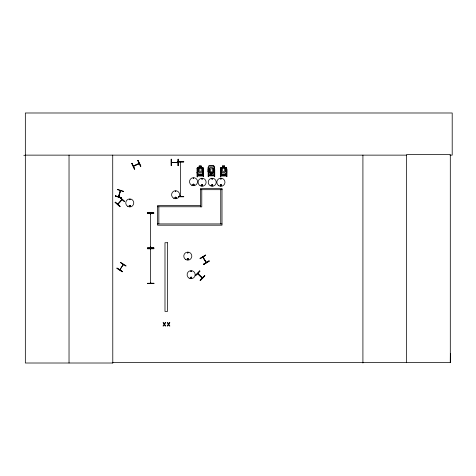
<?xml version="1.0" encoding="UTF-8"?>
<svg xmlns="http://www.w3.org/2000/svg" width="476" height="476" viewBox="0 0 476 476"><rect width="100%" height="100%" fill="white"/><g stroke="black" fill="none" stroke-linecap="round" stroke-linejoin="round"><path stroke-width="0.71" d="M208.143 171.884L208.143 167.475L208.869 165.856L213.831 165.856L214.48 167.522L214.48 171.878L213.807 172.461L208.887 172.461L208.143 171.842M208.214 171.866L208.214 167.487M214.414 171.86L214.414 167.487L213.778 165.91L208.916 165.957M449.975 155.134L452.2 155.134L452.2 112.99L25.335 112.99L25.335 363.01L112.788 363.01L112.729 362.522L450.302 362.522L450.367 353.484M133.334 166.1L139.272 163.577M197.772 273.391L198.129 274.14M202.104 277.984L202.348 277.728M118.649 196.85L118.833 196.177L118.381 196.642L120.392 190.662M120.178 191.257L120.606 190.733M150.719 213.254L150.47 213.956L150.464 213.242M150.392 247.139L150.749 247.139M150.511 282.679L150.838 283.119L150.523 283.172M180.666 161.995L180.41 162.697L180.41 161.977M180.339 195.88C181.433 196.267 179.75 195.892 180.666 196.326M129.597 199.539L129.96 199.587L129.597 199.628M175.287 191.382C176.423 190.311 175.364 192.703 175.376 191.156M175.412 191.328L175.775 191.281L175.454 191.465M193.196 178.345C194.238 177.399 193.542 179.262 193.268 178.506M193.357 178.298L193.684 178.488L193.423 178.226M193.125 184.587C194.458 186.17 193.25 183.016 193.351 185.033M187.467 252.679C188.056 254.053 188.312 251.59 187.49 252.768M187.609 252.768L187.978 252.673L187.669 252.911M201.764 178.899C202.687 177.834 202.294 179.952 201.806 178.982M201.681 185.253C202.835 183.932 202.318 186.562 201.747 185.348M211.874 178.899C212.915 177.947 212.219 179.815 211.945 179.059M212.385 178.94L212.034 178.952L212.373 178.815M211.784 185.253C212.939 183.932 212.427 186.562 211.85 185.348M220.561 178.809C221.173 180.077 221.346 177.929 220.62 178.738M150.464 247.722L150.464 213.308L150.725 213.819M150.719 247.139L150.416 247.681M150.511 248.906L150.767 248.775M150.458 247.074L150.719 247.585M150.803 283.119L150.791 282.625M197.611 273.587L202.163 277.99M201.723 277.567L202.407 277.835M117.441 189.704L117.548 189.359L123.677 191.358L123.564 191.697M120.487 191.435L120.148 191.316L120.374 190.727L118.685 196.743M206.043 262.484L206.114 261.919L205.733 261.984M119.887 269.809L123.314 264.448L119.821 269.868M129.389 205.721C129.728 207.441 130.591 204.906 129.49 205.668M202.264 178.982L201.925 178.952L202.235 178.78M220.727 178.797L221.001 179.071L220.846 178.708M188.187 259.343C187.847 257.623 186.979 260.152 188.079 259.396M190.834 271.159C191.102 272.54 191.822 270.511 190.912 271.106M190.763 277.466C191.037 279.299 192.102 276.431 190.769 277.585M202.592 174.174L203.3 172.562M197.028 172.615L197.683 174.228L202.645 174.228L203.371 172.568M225.939 174.174L226.713 172.568M225.993 174.228L226.713 172.615L226.713 168.201L225.969 167.629L224.529 167.683L224.529 166.059M122.737 264.775L122.992 265.102M171.568 162.352L171.699 162.637M118.244 203.978L117.977 203.74M202.824 257.064L206.108 262.609M203.383 257.558L203.05 256.945M120.684 262.347L120.487 262.645L125.914 266.12L126.104 265.816L120.666 262.371M122.439 271.54L122.243 271.844L116.84 268.345L117.013 268.071L122.439 271.54L116.989 268.107M117.679 204.073L122.094 199.563L117.846 204.377M193.815 184.974L193.738 184.367M220.59 184.944C220.382 186.782 222.149 184.283 220.566 185.057M171.634 162.352L177.941 162.352L177.875 162.637M172.193 162.596L172.217 162.292L172.145 162.637M177.358 162.352L177.286 162.643M119.892 269.22L120.208 269.261M115.079 202.419L115.317 202.151L120.119 206.447L119.892 206.703L115.103 202.395M118.738 203.288L121.196 200.527M195.392 275.717L199.872 271.094M202.354 277.823L197.814 273.379L197.647 273.67L202.199 278.085M201.663 277.567L202.026 277.419M200.146 280.328L204.597 275.669M200.319 280.489L204.799 275.866L204.561 275.64L200.093 280.275L200.336 280.513L204.817 275.89M123.01 264.948L123.105 264.323M203.109 169.492L203.627 169.492L203.627 176.661L203.163 176.661L203.163 176.013L197.564 176.013L197.564 176.846L197.052 176.846L197.028 168.206L197.701 167.629L199.212 167.683L199.212 166.059L201.259 166.047M197.028 168.254L197.736 167.683L202.592 167.725L203.371 168.248L203.371 172.615M213.778 172.407L214.48 171.878M226.457 169.492L226.975 169.492L226.975 176.661L226.511 176.661L226.511 176.013L220.912 176.013L220.912 176.846L220.4 176.846L220.376 168.206L221.048 167.629L222.56 167.683L222.56 166.059M220.376 168.254L221.078 167.683L225.939 167.725L226.647 168.272L226.647 172.604M150.69 213.885L150.684 213.308M150.684 247.657L150.684 247.074M191.239 271.504L191.138 271.136L191.138 271.504M138.599 163.536L138.599 163.899M139.147 163.637L133.458 166.32M118 203.764L118.363 203.853M138.587 163.506L138.724 163.798M200.122 258.605L205.62 255.255M203.538 264.222L209.059 260.913M203.68 264.46L209.184 261.116L209.018 260.836L203.514 264.18L203.698 264.489L209.202 261.14M122.945 265.049L123.266 264.531M199.212 167.725L198.159 168.272L198.159 171.306L199.212 172.604L201.187 172.604L202.24 171.306L202.24 168.272L201.187 167.725L201.259 166.005L199.141 166.005L199.141 167.671M212.296 172.407L213.355 171.866L213.355 168.831L212.296 167.528L210.327 167.528L209.267 168.831L209.267 171.866L210.327 172.407M222.56 167.725L221.501 168.272L221.501 171.306L222.56 172.604L224.529 172.604L225.588 171.306L225.588 168.272L224.529 167.725M131.668 163.446L131.989 163.292L134.773 169.105L134.446 169.26L131.691 163.435M137.796 160.513L138.117 160.358L140.902 166.166L140.581 166.32L137.796 160.513L140.658 166.279M133.393 166.07L139.141 163.316M175.799 198.07C173.966 197.724 177.036 196.891 175.602 198.171M188.002 259.456L187.437 259.224M133.827 165.785L134.143 166.035M183.736 161.602L177.298 161.644L177.298 162.001L183.742 161.959L183.736 161.602L177.298 161.673M177.298 161.953L183.742 161.87M178.542 196.475L183.742 196.439L183.742 196.796L178.732 196.802M147.352 212.903L153.79 212.861L153.796 213.218L147.352 213.26L147.352 212.903L153.79 212.891M147.352 213.218L153.796 213.177M147.435 248.466L153.873 248.395L153.879 248.752L147.435 248.752L147.435 248.436M147.435 248.704L153.879 248.662M147.441 283.369L153.879 283.327M147.441 283.607L153.879 283.565L153.879 283.238L147.435 283.279L147.441 283.636L153.879 283.595M23.8 155.313L25.335 155.307M25.335 155.134L406.611 155.134M171.211 159.24L171.568 159.24L171.568 165.684L171.211 165.684L171.211 159.24L171.241 165.684M172.99 162.548L176.691 162.548M178.012 162.643L171.699 162.608M222.488 166.047L224.601 166.047M201.187 167.683L202.621 167.629L203.371 168.201M208.678 167.957L209.077 167.957M213.825 167.945L214.224 167.945M197.564 168.099L197.962 168.099M202.711 168.088L203.109 168.088M220.912 168.099L221.31 168.099M226.058 168.088L226.457 168.088M214.224 169.349L214.741 169.349L214.741 176.519L214.277 176.519L214.277 175.87L208.678 175.87L208.678 176.703L208.167 176.703L208.167 169.236M213.778 172.36L212.296 172.36L212.367 174.085L210.255 174.085L210.255 172.413M210.255 174.043L212.367 174.043M197.736 174.133L202.592 174.133M225.939 174.133L221.078 174.133L220.447 172.562M220.376 172.568L221.031 174.228L225.993 174.186M208.678 174.966L209.077 174.966M202.711 175.103L203.109 175.103M208.678 175.126L209.077 175.126L209.077 167.802M214.224 175.114L213.825 175.114L213.825 167.79L214.224 167.79L214.224 175.222L208.678 175.222L208.678 167.802M220.912 175.114L221.31 175.114M226.058 175.103L226.457 175.103M203.109 175.257L202.711 175.257L202.711 167.933L203.109 167.933L203.109 175.364L197.564 175.364L197.564 167.945L197.962 167.945L197.962 175.269L197.564 175.269M226.457 175.257L226.058 175.257L226.058 167.933L226.457 167.933L226.457 175.364L220.912 175.364L220.912 167.945M220.912 175.269L221.31 175.269L221.31 167.945M222 189.579L220.745 189.579L220.745 223.928M200.533 189.686L222 189.686M200.533 205.501L157.598 205.501L157.598 225.184L222 225.184L222 188.436L200.533 188.436L200.533 206.864L201.782 206.864L201.782 189.686M157.598 206.757L200.533 206.757M157.598 223.928L222 223.928M129.859 199.248C128.585 199.86 130.733 200.033 129.924 199.307M206.102 262.502L202.865 257.195M117.453 189.656L123.593 191.608M115.43 195.868L121.564 197.832M120.624 190.733L118.708 196.778M212.415 184.92L212.605 185.253M208.214 171.818L208.916 172.36L210.327 172.36L210.327 174.032M180.386 196.374L180.41 162.048L180.41 162.625M150.523 249.406L150.767 248.841M119.666 197.278L124.474 201.562M115.287 202.187L120.071 206.507M203.05 257.004L206.322 262.395M131.906 163.333L134.69 169.141M197.028 172.568L197.736 174.174M150.481 249.359L150.547 248.841L150.547 283.19M180.63 162.042L180.636 162.625M180.404 195.815L180.41 196.392M450.302 362.522L450.302 154.646L406.611 154.646L406.611 362.522M362.914 155.134L362.914 363.01M224.601 167.671L224.601 166.005L222.488 166.005L222.488 167.671M220.447 168.23L220.447 172.604M203.3 168.224L203.3 172.604M178.095 159.24L178.095 165.684M171.479 159.24L171.521 165.684M158.847 206.757L158.847 223.928M112.723 155.134L112.788 363.01M69.032 155.134L69.032 363.01M129.204 205.787C129.912 208 130.924 204.228 129.204 205.787M175.043 197.582C175.757 199.795 176.769 196.023 175.043 197.582M192.988 184.551C193.696 186.765 194.708 182.986 192.988 184.551M187.246 258.974C187.96 261.187 188.972 257.409 187.246 258.974M201.556 185.105C202.264 187.318 203.276 183.54 201.556 185.105M190.578 277.538C191.287 279.751 192.304 275.973 190.578 277.538M211.665 185.105C212.373 187.318 213.385 183.54 211.665 185.105M220.34 185.105C221.048 187.318 222.06 183.54 220.34 185.105M115.448 195.826L115.335 196.166L121.457 198.159L121.57 197.82L115.448 195.826M165.202 322.609L164.375 323.948L163.565 322.609L163.048 322.609L164.095 324.311L163.012 326.012L163.506 326.012L164.345 324.65L165.178 326.012L165.696 326.012L164.631 324.287L165.69 322.609L165.202 322.609M169.379 322.609L168.558 323.948L167.742 322.609L167.225 322.609L168.272 324.311L167.195 326.012L167.683 326.012L168.528 324.65L169.355 326.012L169.873 326.012L168.807 324.287L169.873 322.609L169.379 322.609M119.845 197.076L119.607 197.344L124.444 201.598L124.652 201.36L119.845 197.076M199.682 270.909L195.22 275.556L195.457 275.782L199.938 271.159L199.682 270.909M205.483 255.029L199.997 258.397L200.164 258.676L205.644 255.297L205.483 255.029M153.796 247.704L147.358 247.758L147.358 248.103L153.796 248.061L153.796 247.704M178.363 159.24L178.006 159.24L178.006 165.684L178.363 165.684L178.363 159.24M200.836 166.374L199.563 166.374L199.563 166.915L200.836 166.915L200.836 166.374M224.178 166.374L222.911 166.374L222.911 166.915L224.178 166.915L224.178 166.374M201.187 168.272L199.212 168.272L199.212 171.306L201.187 171.306L201.187 168.272M224.529 168.272L222.56 168.272L222.56 171.306L224.529 171.306L224.529 168.272M212.296 168.831L210.327 168.831L210.327 171.866L212.296 171.866L212.296 168.831M211.945 173.216L210.678 173.216L210.678 173.758L211.945 173.758L211.945 173.216M167.487 242.724L164.988 242.724L164.988 311.423L167.487 311.423L167.487 242.724M173.597 198.195A4.01 4.01 0 0 0 179.613 194.726A4.01 4.01 0 0 0 173.597 191.251A4.01 4.01 0 0 0 173.597 198.195M175.293 198.272A0.625 0.625 0 0 0 176.227 197.736A0.625 0.625 0 0 0 175.293 197.195A0.625 0.625 0 0 0 175.293 198.272M218.865 185.771A4.076 4.076 0 0 0 224.975 182.243A4.076 4.076 0 0 0 218.865 178.714A4.076 4.076 0 0 0 218.865 185.771M220.59 185.789A0.625 0.625 0 0 0 221.524 185.253A0.625 0.625 0 0 0 220.59 184.712A0.625 0.625 0 0 0 220.59 185.789M210.219 185.711A4.01 4.01 0 0 0 216.235 182.243A4.01 4.01 0 0 0 210.219 178.768A4.01 4.01 0 0 0 210.219 185.711M211.909 185.789A0.625 0.625 0 0 0 212.843 185.253A0.625 0.625 0 0 0 211.909 184.712A0.625 0.625 0 0 0 211.909 185.789M200.11 185.711A4.01 4.01 0 0 0 206.126 182.243A4.01 4.01 0 0 0 200.11 178.768A4.01 4.01 0 0 0 200.11 185.711M201.806 185.789A0.625 0.625 0 0 0 202.74 185.253A0.625 0.625 0 0 0 201.806 184.712A0.625 0.625 0 0 0 201.806 185.789M191.536 185.176A4.022 4.022 0 0 0 197.57 181.689A4.022 4.022 0 0 0 191.536 178.202A4.022 4.022 0 0 0 191.536 185.176M193.107 185.14A0.625 0.625 0 0 0 194.148 184.861A0.625 0.625 0 0 0 193.387 184.099A0.625 0.625 0 0 0 193.107 185.14M127.758 206.405A4.016 4.016 0 0 0 133.78 202.931A4.016 4.016 0 0 0 127.758 199.45A4.016 4.016 0 0 0 127.758 206.405M129.454 206.477A0.625 0.625 0 0 0 130.388 205.941A0.625 0.625 0 0 0 129.454 205.4A0.625 0.625 0 0 0 129.454 206.477M185.795 259.599A4.022 4.022 0 0 0 191.834 256.112A4.022 4.022 0 0 0 185.795 252.625A4.022 4.022 0 0 0 185.795 259.599M187.365 259.563A0.625 0.625 0 0 0 188.413 259.283A0.625 0.625 0 0 0 187.645 258.522A0.625 0.625 0 0 0 187.365 259.563M189.127 278.162A4.022 4.022 0 0 0 195.166 274.676A4.022 4.022 0 0 0 189.127 271.189A4.022 4.022 0 0 0 189.127 278.162M190.828 278.228A0.625 0.625 0 0 0 191.763 277.686A0.625 0.625 0 0 0 190.828 277.145A0.625 0.625 0 0 0 190.828 278.228"/></g></svg>
